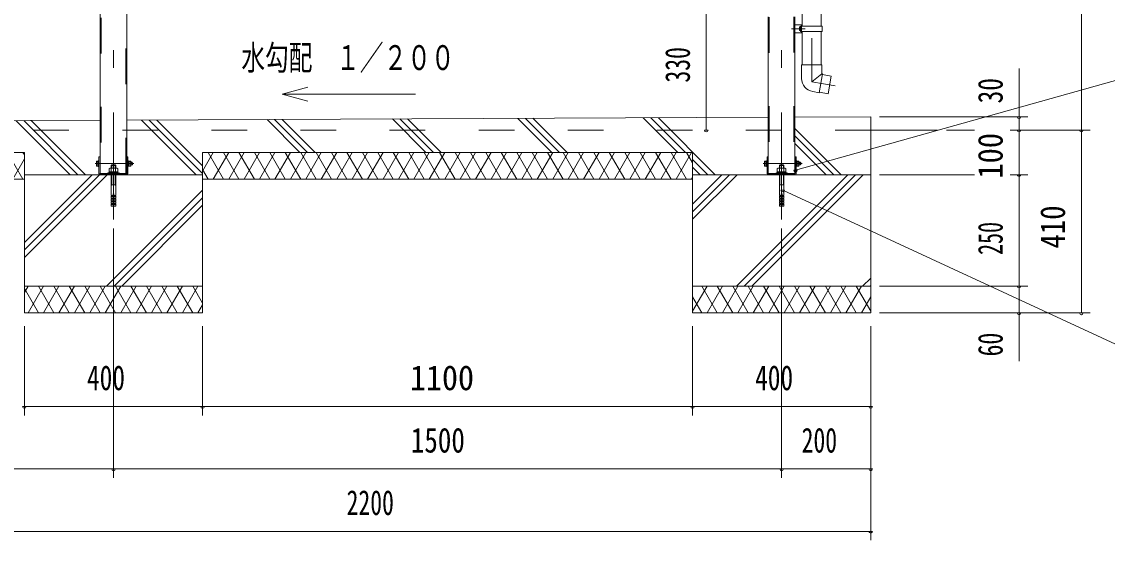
# Model space of a CAD drawing. Units: millimetres, scale not verified. Extents: x -22474 to 22484, y -10500 to 10500.
# Drawn here: x 12945 to 19038, y -1705 to 1203 of the extents above; entities that cross this region are included whole.
import ezdxf
from ezdxf.enums import TextEntityAlignment as Align

# ---------------------------------------------------------------- set-up
doc = ezdxf.new("R2010")
doc.units = ezdxf.units.MM
doc.header["$LTSCALE"] = 50
doc.linetypes.add('USER2', pattern=[10, 4, -6])
doc.linetypes.add('USER3', pattern=[24, 12, -5, 2, -5])
for name, color, linetype, lineweight in [('0-6_2-0BOLD', 7, 'Continuous', 18), ('0-7_2-1HIDDEN', 3, 'USER2', 18), ('0-8_2-2CENTER', 3, 'USER3', 18), ('0-A_2-4THIN', 4, 'Continuous', 18), ('0-B_2-5DIM', 3, 'Continuous', 18), ('0-C_2-6HATCH', 2, 'Continuous', 18)]:
    doc.layers.add(name, color=color, linetype=linetype, lineweight=lineweight)
doc.styles.add('ＭＳ ゴシック', font='')
doc.styles.get('ＭＳ ゴシック').set_extended_font_data('MS Gothic')

msp = doc.modelspace()

# ---------------------------------------------------------------- linework, layer by layer
at = {"layer": '0-6_2-0BOLD'}
for p, q in [((17326.67, 4513.99), (17326.67, 1178.56)), ((17431.68, 1178.56), (17431.68, 4513.99)), ((17322.92, 1186.06), (17285.43, 1186.06)), ((17311.68, 1153.56), (17316.68, 1153.56)), ((17326.67, 1148.56), (17326.67, 961.29)), ((17431.68, 961.29), (17431.68, 1148.56)), ((17379.18, 866.62), (17435.43, 911.29)), ((17421.76, 804.54), (17384.9, 811.04)), ((17471.65, 799.55), (17422.41, 808.23)), ((17135.43, 667.32), (13535.43, 650.95)), ((17710.43, 594.93), (18085.43, 594.93)), ((12960.43, 469.93), (12210.43, 469.93)), ((12960.43, 469.93), (12960.43, -430.07)), ((13541.68, 352.43), (13541.68, 444.93)), ((17291.68, 444.93), (17291.68, 352.43)), ((13366.4, 414.65), (13375.18, 414.65)), ((13375.18, 400.21), (13366.4, 400.21)), ((13447.93, 396.94), (13447.92, 381.93)), ((13448.16, 379.68), (13448.16, 361.93)), ((13472.7, 361.94), (13472.69, 379.68)), ((13541.68, 407.43), (13545.43, 411.18)), ((13545.43, 407.43), (13541.68, 403.68)), ((13545.43, 414.65), (13556.7, 414.65)), ((13556.7, 400.21), (13545.43, 400.21)), ((13567.68, 412.43), (13565.18, 414.93)), ((17116.4, 414.65), (17125.18, 414.65)), ((17125.18, 400.21), (17116.4, 400.21)), ((17198.16, 361.94), (17198.16, 379.68)), ((17222.7, 379.68), (17222.7, 361.93)), ((17291.68, 407.43), (17295.43, 411.18)), ((17291.68, 403.68), (17295.43, 407.43)), ((17295.43, 414.65), (17306.7, 414.65)), ((17306.7, 400.21), (17295.43, 400.21)), ((17317.68, 412.43), (17315.18, 414.93)), ((12960.43, 344.93), (13960.43, 344.93)), ((13534.18, 350.68), (13386.68, 350.68)), ((13429.17, 350.68), (13429.17, 355.68)), ((13436.92, 361.93), (13436.92, 355.68)), ((13460.43, 361.93), (13454.18, 355.68)), ((13466.68, 361.94), (13460.43, 355.68)), ((13472.93, 228.18), (13472.93, 344.93)), ((13483.92, 355.68), (13483.93, 361.93)), ((13960.43, 319.93), (16710.43, 319.93)), ((16710.43, 344.93), (17710.43, 344.93)), ((17284.18, 350.68), (17136.68, 350.68)), ((17186.93, 355.68), (17186.93, 361.93)), ((17204.18, 361.94), (17210.42, 355.68)), ((17216.68, 355.68), (17210.43, 361.93)), ((17222.93, 228.18), (17222.93, 344.93)), ((17233.93, 361.93), (17233.93, 355.68)), ((17241.68, 350.68), (17241.68, 355.68)), ((13447.92, 289.09), (13472.93, 289.09)), ((17222.93, 289.09), (17197.93, 289.09)), ((13450.42, 228.18), (13447.92, 223.18)), ((13457.93, 193.17), (13447.92, 193.17)), ((13450.42, 183.17), (13447.92, 178.17)), ((13472.93, 228.18), (13462.93, 228.18)), ((13462.93, 223.18), (13472.93, 223.18)), ((13472.93, 208.18), (13470.43, 213.18)), ((13472.93, 193.17), (13470.43, 198.18)), ((13472.93, 178.17), (13470.43, 183.17)), ((17200.43, 228.18), (17197.93, 223.18)), ((17200.43, 213.18), (17197.93, 208.18)), ((17197.93, 193.17), (17197.93, 183.17)), ((17197.93, 183.17), (17207.93, 183.17)), ((17222.93, 228.18), (17212.93, 228.18)), ((17212.93, 223.18), (17222.93, 223.18)), ((17222.93, 198.18), (17212.93, 198.18)), ((17222.93, 193.17), (17212.93, 193.17)), ((17222.93, 208.18), (17222.93, 198.18)), ((17197.93, 178.17), (17207.93, 178.17)), ((12960.43, -280.07), (13960.43, -280.07)), ((16710.43, -280.07), (17710.43, -280.07))]:
    msp.add_line(p, q, dxfattribs=at)
for points in [[(13535.43, 5516.16), (13535.43, 352.43), (13385.43, 352.43), (13385.43, 5526.16)], [(17285.43, 1230.55), (17285.43, 352.43), (17135.43, 352.43), (17135.43, 1230.55)], [(17322.92, 1186.06), (17322.92, 1141.06), (17285.43, 1141.06)], [(17311.68, 1153.56), (17311.68, 1173.56), (17316.68, 1173.56)], [(17421.76, 804.54), (17440.43, 910.41), (17435.43, 911.29), (17435.43, 961.29), (17322.92, 961.29), (17322.92, 884.9)], [(17439.78, 906.71), (17489.02, 898.03), (17471.65, 799.55)], [(13385.43, 650.27), (12210.43, 644.93), (12210.43, 319.93), (12960.43, 319.93)], [(12960.43, -430.07), (13960.43, -430.07), (13960.43, 469.93), (16710.43, 469.93), (16710.43, -430.07), (17710.43, -430.07), (17710.43, 669.93), (17285.43, 668)], [(13384.93, 352.43), (13384.93, 444.93), (13379.18, 444.93), (13379.18, 352.43)], [(13541.68, 444.93), (13535.93, 444.93), (13535.93, 352.43)], [(17134.93, 352.43), (17134.93, 444.93), (17129.18, 444.93), (17129.18, 352.43)], [(17285.93, 352.43), (17285.93, 444.93), (17291.68, 444.93)], [(13375.18, 421.8), (13366.4, 421.8), (13365.18, 419.68), (13365.18, 395.18), (13366.4, 393.06), (13375.18, 393.06)], [(13379.18, 391.81), (13375.18, 391.81), (13375.18, 423.06), (13379.18, 423.06)], [(13472.93, 381.93), (13472.93, 396.94), (13447.93, 396.94), (13451.68, 400.68), (13469.18, 400.68), (13472.93, 396.94)], [(13541.68, 422.68), (13545.43, 422.68), (13545.43, 392.18), (13541.68, 392.18)], [(13545.43, 393.06), (13556.7, 393.06), (13557.93, 395.18), (13557.93, 419.68), (13556.7, 421.8), (13545.43, 421.8)], [(13557.93, 414.93), (13565.18, 414.93), (13565.18, 399.93), (13557.93, 399.93)], [(13567.68, 412.43), (13567.68, 402.43), (13565.18, 399.93)], [(17125.18, 421.8), (17116.4, 421.8), (17115.17, 419.68), (17115.17, 395.18), (17116.4, 393.06), (17125.18, 393.06)], [(17129.18, 391.81), (17125.18, 391.81), (17125.18, 423.06), (17129.18, 423.06)], [(17197.93, 396.94), (17201.68, 400.68), (17219.18, 400.68), (17222.93, 396.94), (17222.93, 381.93)], [(17197.93, 381.93), (17197.93, 396.94), (17222.93, 396.94)], [(17291.68, 422.68), (17295.43, 422.68), (17295.43, 392.18), (17291.68, 392.18)], [(17295.43, 393.06), (17306.7, 393.06), (17307.93, 395.18), (17307.93, 419.68), (17306.7, 421.8), (17295.43, 421.8)], [(17307.93, 414.93), (17315.18, 414.93), (17315.18, 399.93), (17307.93, 399.93)], [(17317.68, 412.43), (17317.68, 402.43), (17315.18, 399.93)], [(13429.17, 355.68), (13491.68, 355.68), (13491.68, 350.68)], [(13447.93, 344.93), (13447.92, 228.18), (13457.93, 228.18)], [(17241.68, 355.68), (17179.17, 355.68), (17179.17, 350.68)], [(17197.93, 344.93), (17197.93, 228.18), (17207.93, 228.18)], [(13457.93, 178.17), (13447.92, 178.17), (13447.92, 168.17), (13457.93, 168.17), (13457.93, 238.18), (13462.93, 238.18)], [(13457.93, 223.18), (13447.92, 223.18), (13447.92, 213.18), (13457.93, 213.18)], [(13450.42, 213.18), (13447.92, 208.18), (13457.93, 208.18)], [(13457.93, 198.18), (13447.92, 198.18), (13447.92, 208.18)], [(13450.42, 198.18), (13447.92, 193.17), (13447.92, 183.17), (13457.93, 183.17)], [(13462.93, 238.18), (13462.93, 168.17), (13472.93, 168.17), (13472.93, 178.17), (13462.93, 178.17)], [(13462.93, 213.18), (13472.93, 213.18), (13472.93, 223.18), (13470.43, 228.18)], [(13462.93, 208.18), (13472.93, 208.18), (13472.93, 198.18), (13462.93, 198.18)], [(13462.93, 183.17), (13472.93, 183.17), (13472.93, 193.17), (13462.93, 193.17)], [(17207.93, 238.18), (17207.93, 168.17), (17197.93, 168.17), (17197.93, 178.17), (17200.43, 183.17)], [(17207.93, 223.18), (17197.93, 223.18), (17197.93, 213.18), (17207.93, 213.18)], [(17207.93, 198.18), (17197.93, 198.18), (17197.93, 208.18), (17207.93, 208.18)], [(17207.93, 193.17), (17197.93, 193.17), (17200.43, 198.18)], [(17222.93, 178.17), (17222.93, 168.17), (17212.93, 168.17), (17212.93, 238.18), (17207.93, 238.18)], [(17212.93, 213.18), (17222.93, 213.18), (17222.93, 223.18), (17220.43, 228.18)], [(17212.93, 208.18), (17222.93, 208.18), (17220.43, 213.18)], [(17212.93, 183.17), (17222.93, 183.17), (17222.93, 193.17), (17220.43, 198.18)], [(17212.93, 178.17), (17222.93, 178.17), (17220.43, 183.17)]]:
    msp.add_lwpolyline(points, dxfattribs=at)
for points in [[(17437.93, 1148.56), (17437.93, 1178.56), (17316.68, 1178.56), (17316.68, 1148.56)], [(13435.89, 361.93), (13435.89, 379.68), (13439.8, 381.93), (13481.06, 381.93), (13484.97, 379.68), (13484.97, 361.93)], [(17234.96, 361.93), (17234.96, 379.68), (17231.06, 381.93), (17189.8, 381.93), (17185.89, 379.68), (17185.89, 361.93)]]:
    msp.add_lwpolyline(points, close=True, dxfattribs=at)
for centre, radius, start, end in [((17397.92, 884.9), 75, 180, 259.99989), ((13371.01, 418.23), 5.83, 180, 217.84248), ((13387.02, 407.43), 21.84, 160.7039, 199.29608), ((13371.01, 396.63), 5.83, 142.1575, 180), ((13442.02, 372.47), 9.46, 49.56883, 90), ((13460.43, 347.49), 34.45, 69.13568, 110.86429), ((13478.83, 372.47), 9.46, 90, 130.4283), ((13536.09, 407.43), 21.84, 340.70392, 19.29608), ((13552.1, 418.23), 5.83, 322.1575, 0), ((13552.1, 396.63), 5.83, 0, 37.84248), ((17121.01, 418.23), 5.83, 180, 217.84248), ((17137.02, 407.43), 21.84, 160.7039, 199.29608), ((17121.01, 396.63), 5.83, 142.1575, 180), ((17192.02, 372.47), 9.46, 49.57169, 90), ((17210.43, 347.49), 34.45, 69.1357, 110.8643), ((17228.83, 372.47), 9.46, 90, 130.43115), ((17302.09, 418.23), 5.83, 322.1575, 0), ((17286.09, 407.43), 21.84, 340.70392, 19.29608), ((17302.09, 396.63), 5.83, 0, 37.84248), ((13386.68, 352.43), 7.5, 180, 270), ((13386.68, 352.43), 1.75, 180, 270), ((13534.18, 352.43), 1.75, 270, 0), ((13534.18, 352.43), 7.5, 270, 0), ((17136.68, 352.43), 7.5, 180, 270), ((17136.68, 352.43), 1.75, 180, 270), ((17284.18, 352.43), 1.75, 270, 0), ((17284.18, 352.43), 7.5, 270, 0)]:
    msp.add_arc(centre, radius, start, end, dxfattribs=at)
at = {"layer": '0-7_2-1HIDDEN'}
for p, q in [((13391.18, 5724.93), (13391.18, 352.43)), ((13529.68, 352.43), (13529.68, 5724.93)), ((17141.18, 1229.3), (17141.18, 352.43)), ((17279.68, 1229.68), (17279.68, 352.43)), ((17710.43, 594.93), (12210.43, 594.93))]:
    msp.add_line(p, q, dxfattribs=at)
at = {"layer": '0-8_2-2CENTER'}
for p, q in [((13460.43, 93.79), (13460.43, 5775.18)), ((17210.43, 93.79), (17210.43, 5525.18)), ((17265.43, 1163.56), (17342.93, 1163.56)), ((13357.68, 407.43), (13575.18, 407.43)), ((17107.68, 407.43), (17325.18, 407.43))]:
    msp.add_line(p, q, dxfattribs=at)
msp.add_lwpolyline([(17379.18, 4710.99), (17379.18, 866.62), (17511.79, 843.24)], dxfattribs=at)
at = {"layer": '0-A_2-4THIN'}
for p, q in [((13450.42, 381.93), (13450.42, 399.44)), ((13470.43, 399.44), (13470.43, 381.93)), ((13557.93, 413.58), (13566.53, 413.58)), ((13566.53, 401.28), (13557.93, 401.28)), ((17200.43, 381.93), (17200.43, 399.44)), ((17220.43, 399.44), (17220.43, 381.93)), ((17307.93, 413.58), (17316.53, 413.58)), ((17316.53, 401.28), (17307.93, 401.28))]:
    msp.add_line(p, q, dxfattribs=at)
for points in [[(13450.42, 344.93), (13450.42, 289.09), (13447.92, 284.76)], [(13472.93, 284.76), (13470.43, 289.09), (13470.43, 344.93)], [(17200.43, 344.93), (17200.43, 289.09), (17197.93, 284.76)], [(17222.93, 284.76), (17220.43, 289.09), (17220.43, 344.93)]]:
    msp.add_lwpolyline(points, dxfattribs=at)
at = {"layer": '0-B_2-5DIM'}
for p, q in [((18892.88, 5077.45), (18892.88, -430.07)), ((16787.47, 594.93), (16787.47, 1419.93)), ((18542.88, 939.93), (18542.88, -700.07)), ((14406.53, 796.45), (15156.53, 796.45)), ((17760.43, 669.93), (18592.88, 669.93)), ((18552.88, 669.93), (18532.88, 669.93)), ((16797.47, 594.93), (16777.47, 594.93)), ((18135.43, 594.93), (18292.16, 594.93)), ((18492.88, 594.93), (18942.88, 594.93)), ((18552.88, 594.93), (18532.88, 594.93)), ((18902.88, 594.93), (18882.88, 594.93)), ((17298.4, 369.69), (17278.4, 369.69)), ((18292.16, 344.93), (17760.43, 344.93)), ((18592.88, 344.93), (18492.88, 344.93)), ((18552.88, 344.93), (18532.88, 344.93)), ((17226.56, 259.01), (17206.56, 259.01)), ((13460.43, -1355.07), (13460.43, 43.79)), ((17210.43, 43.79), (17210.43, -1355.07)), ((18592.88, -280.07), (17760.43, -280.07)), ((18552.88, -280.07), (18532.88, -280.07)), ((18942.88, -430.07), (17760.43, -430.07)), ((18552.88, -430.07), (18532.88, -430.07)), ((18902.88, -430.07), (18882.88, -430.07)), ((12960.43, -505.07), (12960.43, -1005.07)), ((13960.43, -505.07), (13960.43, -1005.07)), ((16710.43, -1005.07), (16710.43, -505.07)), ((17710.43, -505.07), (17710.43, -1705.07)), ((12970.43, -955.07), (12950.43, -955.07)), ((12960.43, -955.07), (17710.43, -955.07)), ((13970.43, -955.07), (13950.43, -955.07)), ((16720.43, -955.07), (16700.43, -955.07)), ((17720.43, -955.07), (17700.43, -955.07)), ((17710.43, -1305.07), (12210.43, -1305.07)), ((13470.43, -1305.07), (13450.43, -1305.07)), ((17220.43, -1305.07), (17200.43, -1305.07)), ((17720.43, -1305.07), (17700.43, -1305.07)), ((17710.43, -1655.07), (12210.43, -1655.07)), ((17720.43, -1655.07), (17700.43, -1655.07))]:
    msp.add_line(p, q, dxfattribs=at)
for points in [[(17288.4, 369.69), (19310.43, 936.79), (20710.43, 936.79)], [(14551.42, 757.63), (14406.53, 796.45), (14551.42, 835.28)], [(17216.56, 259.01), (19310.43, -710.7), (20860.43, -710.7)]]:
    msp.add_lwpolyline(points, dxfattribs=at)
for centre in [(18542.88, 669.93), (16787.47, 594.93), (18542.88, 594.93), (18892.88, 594.93), (17288.4, 369.69), (18542.88, 344.93), (17216.56, 259.01), (18542.88, -280.07), (18542.88, -430.07), (18892.88, -430.07), (12960.43, -955.07), (13960.43, -955.07), (16710.43, -955.07), (17710.43, -955.07), (13460.43, -1305.07), (17210.43, -1305.07), (17710.43, -1305.07), (17710.43, -1655.07)]:
    msp.add_arc(centre, 10, 180, 0, dxfattribs=at)
at = {"layer": '0-C_2-6HATCH'}
for p, q in [((13217.79, 344.93), (12914.58, 648.13)), ((12956.82, 648.32), (13260.21, 344.93)), ((13302.64, 344.93), (12999.06, 648.51)), ((13618.49, 651.33), (13924.89, 344.93)), ((13960.43, 351.82), (13660.73, 651.52)), ((13702.96, 651.71), (13960.43, 394.25)), ((14507, 469.93), (14322.4, 654.53)), ((14364.63, 654.72), (14549.43, 469.93)), ((14591.85, 469.93), (14406.87, 654.91)), ((15026.31, 657.73), (15214.11, 469.93)), ((15068.54, 657.92), (15256.53, 469.93)), ((15298.96, 469.93), (15110.78, 658.11)), ((15921.21, 469.93), (15730.22, 660.93)), ((15772.45, 661.12), (15963.64, 469.93)), ((16006.07, 469.93), (15814.68, 661.31)), ((16434.12, 664.13), (16628.32, 469.93)), ((16670.75, 469.93), (16476.35, 664.32)), ((16518.59, 664.51), (16838.17, 344.93)), ((17545.28, 344.93), (17285.43, 604.78)), ((17285.43, 562.36), (17502.85, 344.93)), ((17460.43, 344.93), (17285.43, 519.93)), ((12865.87, 469.93), (12952.47, 319.93)), ((12894.74, 319.93), (12960.43, 433.71)), ((12960.43, 456.14), (12952.47, 469.93)), ((14020.57, 469.93), (13960.43, 365.76)), ((14078.3, 319.93), (13991.7, 469.93)), ((14020.57, 319.93), (14107.17, 469.93)), ((14078.3, 469.93), (14164.9, 319.93)), ((14193.77, 469.93), (14107.17, 319.93)), ((14251.51, 319.93), (14164.9, 469.93)), ((14193.77, 319.93), (14280.38, 469.93)), ((14251.51, 469.93), (14338.11, 319.93)), ((14366.98, 469.93), (14280.38, 319.93)), ((14424.71, 319.93), (14338.11, 469.93)), ((14366.98, 319.93), (14453.58, 469.93)), ((14424.71, 469.93), (14511.31, 319.93)), ((14540.18, 469.93), (14453.58, 319.93)), ((14597.92, 319.93), (14511.31, 469.93)), ((14540.18, 319.93), (14626.78, 469.93)), ((14597.92, 469.93), (14684.52, 319.93)), ((14713.39, 469.93), (14626.78, 319.93)), ((14771.12, 319.93), (14684.52, 469.93)), ((14713.39, 319.93), (14799.99, 469.93)), ((14771.12, 469.93), (14857.73, 319.93)), ((14886.59, 469.93), (14799.99, 319.93)), ((14944.33, 319.93), (14857.73, 469.93)), ((14886.59, 319.93), (14973.2, 469.93)), ((14944.33, 469.93), (15030.93, 319.93)), ((15059.8, 469.93), (14973.2, 319.93)), ((15117.53, 319.93), (15030.93, 469.93)), ((15059.8, 319.93), (15146.4, 469.93)), ((15117.53, 469.93), (15204.13, 319.93)), ((15233, 469.93), (15146.4, 319.93)), ((15204.13, 469.93), (15290.74, 319.93)), ((15233, 319.93), (15319.61, 469.93)), ((15377.34, 319.93), (15290.74, 469.93)), ((15319.61, 319.93), (15406.21, 469.93)), ((15377.34, 469.93), (15463.95, 319.93)), ((15492.81, 469.93), (15406.21, 319.93)), ((15550.55, 319.93), (15463.95, 469.93)), ((15492.81, 319.93), (15579.41, 469.93)), ((15550.55, 469.93), (15637.15, 319.93)), ((15666.02, 469.93), (15579.41, 319.93)), ((15723.75, 319.93), (15637.15, 469.93)), ((15666.02, 319.93), (15752.62, 469.93)), ((15723.75, 469.93), (15810.35, 319.93)), ((15839.22, 469.93), (15752.62, 319.93)), ((15810.35, 469.93), (15896.95, 319.93)), ((15839.22, 319.93), (15925.82, 469.93)), ((15983.56, 319.93), (15896.95, 469.93)), ((15925.82, 319.93), (16012.42, 469.93)), ((15983.56, 469.93), (16070.16, 319.93)), ((16099.03, 469.93), (16012.42, 319.93)), ((16156.76, 319.93), (16070.16, 469.93)), ((16099.03, 319.93), (16185.63, 469.93)), ((16156.76, 469.93), (16243.37, 319.93)), ((16272.23, 469.93), (16185.63, 319.93)), ((16329.97, 319.93), (16243.37, 469.93)), ((16272.23, 319.93), (16358.84, 469.93)), ((16329.97, 469.93), (16416.57, 319.93)), ((16445.44, 469.93), (16358.84, 319.93)), ((16503.17, 319.93), (16416.57, 469.93)), ((16445.44, 319.93), (16532.04, 469.93)), ((16503.17, 469.93), (16589.78, 319.93)), ((16618.64, 469.93), (16532.04, 319.93)), ((16676.38, 319.93), (16589.78, 469.93)), ((16618.64, 319.93), (16705.25, 469.93)), ((16676.38, 469.93), (16710.43, 410.95)), ((16710.43, 430.25), (16795.75, 344.93)), ((13960.43, 374.09), (13991.7, 319.93)), ((16753.32, 344.93), (16710.43, 387.82)), ((12960.43, -119.54), (13424.89, 344.93)), ((13382.47, 344.93), (12960.43, -77.11)), ((12960.43, -34.68), (13340.04, 344.93)), ((16710.43, 328.91), (16705.25, 319.93)), ((16875.57, 344.93), (16710.43, 179.78)), ((16710.43, 137.36), (16918, 344.93)), ((16960.43, 344.93), (16710.43, 94.93)), ((16957.68, -280.07), (17582.68, 344.93)), ((17625.11, 344.93), (17000.11, -280.07)), ((17042.53, -280.07), (17667.54, 344.93)), ((13960.43, 258.21), (13422.15, -280.07)), ((13960.43, 215.78), (13464.57, -280.07)), ((13507, -280.07), (13960.43, 173.36)), ((17664.79, -280.07), (17710.43, -234.43)), ((12960.43, -316.29), (12981.34, -280.07)), ((13039.07, -430.07), (12960.43, -293.85)), ((13067.94, -280.07), (12981.34, -430.07)), ((13125.67, -430.07), (13039.07, -280.07)), ((13154.54, -280.07), (13067.94, -430.07)), ((13125.67, -280.07), (13212.28, -430.07)), ((13241.14, -280.07), (13154.54, -430.07)), ((13298.88, -430.07), (13212.28, -280.07)), ((13241.14, -430.07), (13327.75, -280.07)), ((13298.88, -280.07), (13385.48, -430.07)), ((13414.35, -280.07), (13327.75, -430.07)), ((13472.09, -430.07), (13385.48, -280.07)), ((13414.35, -430.07), (13500.95, -280.07)), ((13472.09, -280.07), (13558.68, -430.07)), ((13587.55, -280.07), (13500.95, -430.07)), ((13645.29, -430.07), (13558.68, -280.07)), ((13587.55, -430.07), (13674.16, -280.07)), ((13645.29, -280.07), (13731.89, -430.07)), ((13760.76, -280.07), (13674.16, -430.07)), ((13818.5, -430.07), (13731.89, -280.07)), ((13760.76, -430.07), (13847.36, -280.07)), ((13818.5, -280.07), (13905.1, -430.07)), ((13933.96, -280.07), (13847.36, -430.07)), ((13960.43, -375.91), (13905.1, -280.07)), ((16710.43, -421.1), (16791.85, -280.07)), ((16762.98, -280.07), (16849.58, -430.07)), ((16878.45, -280.07), (16791.85, -430.07)), ((16849.58, -280.07), (16936.18, -430.07)), ((16878.45, -430.07), (16965.05, -280.07)), ((17022.79, -430.07), (16936.18, -280.07)), ((16965.05, -430.07), (17051.66, -280.07)), ((17022.79, -280.07), (17109.39, -430.07)), ((17138.26, -280.07), (17051.66, -430.07)), ((17195.99, -430.07), (17109.39, -280.07)), ((17138.26, -430.07), (17224.86, -280.07)), ((17195.99, -280.07), (17282.59, -430.07)), ((17311.46, -280.07), (17224.86, -430.07)), ((17369.2, -430.07), (17282.59, -280.07)), ((17311.46, -430.07), (17398.07, -280.07)), ((17369.2, -280.07), (17455.8, -430.07)), ((17484.67, -280.07), (17398.07, -430.07)), ((17542.4, -430.07), (17455.8, -280.07)), ((17484.67, -430.07), (17571.27, -280.07)), ((17542.4, -280.07), (17629.01, -430.07)), ((17657.87, -280.07), (17571.27, -430.07)), ((17629.01, -280.07), (17710.43, -421.1)), ((17710.43, -276.86), (17707.21, -280.07)), ((16762.98, -430.07), (16710.43, -339.04)), ((17657.87, -430.07), (17710.43, -339.04)), ((13933.96, -430.07), (13960.43, -384.23))]:
    msp.add_line(p, q, dxfattribs=at)

# ---------------------------------------------------------------- texts
at = {"layer": '0-B_2-5DIM', "color": 7, "style": 'ＭＳ ゴシック'}
for s, width, p in [('水勾配\u3000１／２００', 0.7, (14178.06, 890.45)), ('400', 0.75, (13311.69, -905.07)), ('1100', 0.95, (15123.96, -905.07)), ('400', 0.75, (17061.69, -905.07)), ('1500', 0.8, (15129.4, -1255.07)), ('200', 0.7, (17322.78, -1255.07)), ('2200', 0.7, (14768.91, -1605.07))]:
    msp.add_text(s, height=139.3, dxfattribs=dict(at, width=width)).set_placement(p, align=Align.BOTTOM_LEFT)
for s, width, p in [('330', 0.7, (16737.48, 861.69)), ('30', 0.75, (18492.88, 744.85)), ('100', 0.9, (18492.88, 323.38)), ('410', 0.85, (18842.88, -68.92)), ('250', 0.65, (18492.88, -104.76)), ('60', 0.7, (18492.88, -673.87))]:
    msp.add_text(s, height=139.3, rotation=90, dxfattribs=dict(at, width=width)).set_placement(p, align=Align.BOTTOM_LEFT)

doc.saveas('drawing.dxf')
